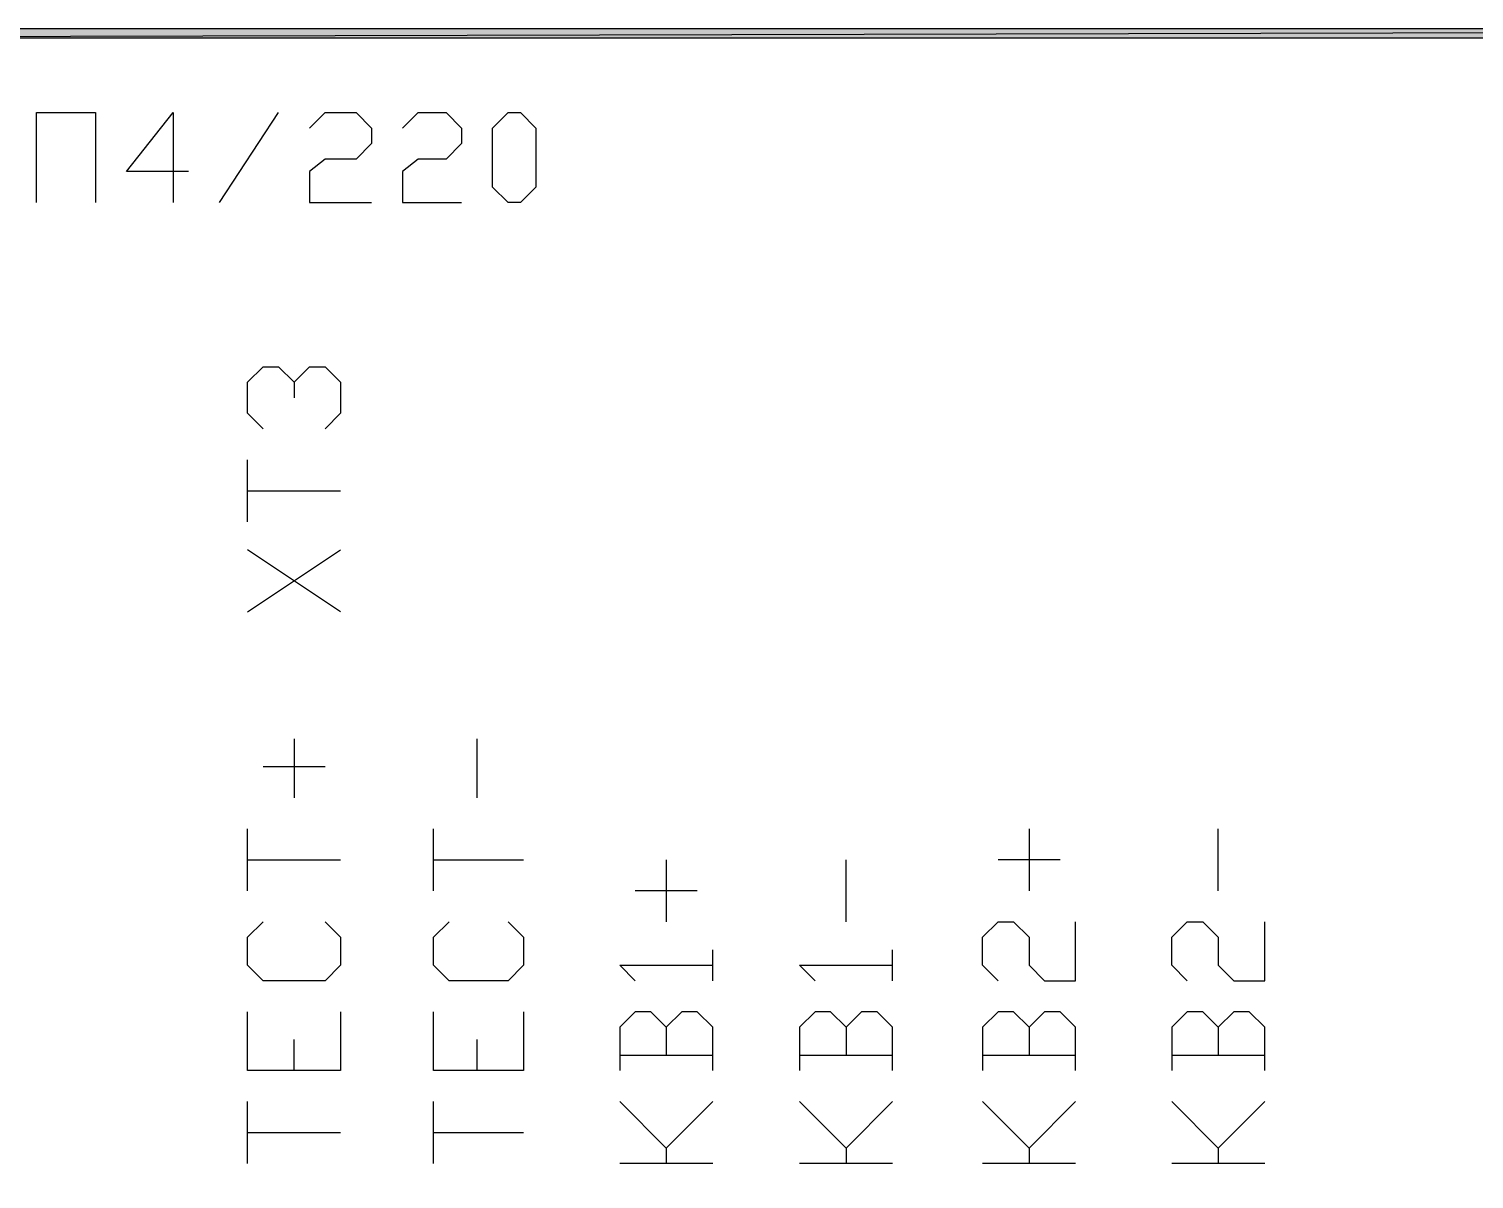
# Model space of a CAD drawing. Header units: millimetres. Extents: x 0 to 420, y 0 to 297.
# Drawn here: x 295.93 to 315.66, y 229.45 to 245.15 of the extents above; entities that cross this region are included whole.
import ezdxf

# ---------------------------------------------------------------- set-up
doc = ezdxf.new("R2010")
doc.units = ezdxf.units.MM
doc.layers.get('0').update_dxf_attribs({"linetype": 'CONTINUOUS'})

msp = doc.modelspace()

# ---------------------------------------------------------------- hatches: boundary and pattern name
at = {"true_color": 0x000007}
h = msp.add_hatch(color=0, dxfattribs=at)
h.paths.add_polyline_path([(285.538333, 245.152333), (285.665333, 245.025333), (336.211333, 245.152333)], flags=0)
h.paths.add_polyline_path([(285.665333, 245.025333), (336.211333, 245.152333), (336.084333, 245.025333)], flags=0)
h.paths.add_polyline_path([(336.211333, 245.152333), (336.084333, 245.025333), (336.211333, 225.044)], flags=0)
h.paths.add_polyline_path([(336.084333, 245.025333), (336.211333, 225.044), (336.084333, 225.171)], flags=0)
h.paths.add_polyline_path([(336.211333, 225.044), (336.084333, 225.171), (285.538333, 225.044)], flags=0)
h.paths.add_polyline_path([(336.084333, 225.171), (285.538333, 225.044), (285.665333, 225.171)], flags=0)
h.paths.add_polyline_path([(285.538333, 225.044), (285.665333, 225.171), (285.538333, 245.152333)], flags=0)
h.paths.add_polyline_path([(285.665333, 225.171), (285.538333, 245.152333), (285.665333, 245.025333)], flags=0)

# ---------------------------------------------------------------- linework, layer by layer
at = {"color": 0, "true_color": 0x000007}
for points in [[(285.538333, 245.152333), (285.665333, 245.025333), (336.211333, 245.152333)], [(285.665333, 245.025333), (336.211333, 245.152333), (336.084333, 245.025333)], [(302.471667, 242.781667), (302.26, 242.993333), (302.26, 243.797667), (302.471667, 244.009333), (302.641, 244.009333), (302.852667, 243.797667), (302.852667, 242.993333), (302.641, 242.781667)]]:
    msp.add_lwpolyline(points, close=True, dxfattribs=at)
for points in [[(296.037, 242.781667), (296.037, 244.009333), (296.841333, 244.009333), (296.841333, 242.781667)], [(298.111333, 243.205), (297.264667, 243.205), (297.899667, 244.009333), (297.899667, 242.781667)], [(298.534667, 242.781667), (299.339, 244.009333)], [(299.762333, 243.797667), (299.974, 244.009333), (300.397333, 244.009333), (300.609, 243.797667), (300.609, 243.586), (300.397333, 243.374333), (299.974, 243.374333), (299.762333, 243.205), (299.762333, 242.781667), (300.609, 242.781667)], [(301.032333, 243.797667), (301.244, 244.009333), (301.625, 244.009333), (301.836667, 243.797667), (301.836667, 243.586), (301.625, 243.374333), (301.244, 243.374333), (301.032333, 243.205), (301.032333, 242.781667), (301.836667, 242.781667)], [(299.127333, 239.691333), (298.915667, 239.903), (298.915667, 240.326333), (299.127333, 240.538), (299.339, 240.538), (299.550667, 240.326333), (299.550667, 240.114667)], [(299.550667, 240.326333), (299.762333, 240.538), (299.974, 240.538), (300.185667, 240.326333), (300.185667, 239.903), (299.974, 239.691333)], [(298.915667, 238.421333), (298.915667, 239.268)], [(298.915667, 238.844667), (300.185667, 238.844667)], [(300.185667, 237.193667), (298.915667, 238.040333)], [(298.915667, 237.193667), (300.185667, 238.040333)], [(299.550667, 235.458), (299.550667, 234.653667)], [(302.048333, 234.653667), (302.048333, 235.458)], [(299.974, 235.077), (299.127333, 235.077)], [(298.915667, 233.383667), (298.915667, 234.230333)], [(301.455667, 233.383667), (301.455667, 234.230333)], [(309.583667, 234.230333), (309.583667, 233.383667)], [(312.166, 233.383667), (312.166, 234.230333)], [(298.915667, 233.807), (300.185667, 233.807)], [(301.455667, 233.807), (302.683333, 233.807)], [(304.630667, 233.807), (304.630667, 232.960333)], [(307.086, 232.960333), (307.086, 233.807)], [(310.007, 233.807), (309.160333, 233.807)], [(305.054, 233.383667), (304.207333, 233.383667)], [(299.974, 232.960333), (300.185667, 232.748667), (300.185667, 232.367667), (299.974, 232.156), (299.127333, 232.156), (298.915667, 232.367667), (298.915667, 232.748667), (299.127333, 232.960333)], [(302.471667, 232.960333), (302.683333, 232.748667), (302.683333, 232.367667), (302.471667, 232.156), (301.667333, 232.156), (301.455667, 232.367667), (301.455667, 232.748667), (301.667333, 232.960333)], [(309.160333, 232.156), (308.948667, 232.367667), (308.948667, 232.748667), (309.160333, 232.960333), (309.372, 232.960333), (309.583667, 232.748667), (309.583667, 232.367667), (309.795333, 232.156), (310.218667, 232.156), (310.218667, 232.960333)], [(311.742667, 232.156), (311.531, 232.367667), (311.531, 232.748667), (311.742667, 232.960333), (311.954333, 232.960333), (312.166, 232.748667), (312.166, 232.367667), (312.377667, 232.156), (312.801, 232.156), (312.801, 232.960333)], [(305.265667, 232.156), (305.265667, 232.579333)], [(307.721, 232.156), (307.721, 232.579333)], [(304.207333, 232.156), (303.995667, 232.367667), (305.265667, 232.367667)], [(306.662667, 232.156), (306.451, 232.367667), (307.721, 232.367667)], [(300.185667, 231.732667), (300.185667, 230.928333), (298.915667, 230.928333), (298.915667, 231.732667)], [(302.683333, 231.732667), (302.683333, 230.928333), (301.455667, 230.928333), (301.455667, 231.732667)], [(304.630667, 231.521), (304.419, 231.732667), (304.207333, 231.732667), (303.995667, 231.521), (303.995667, 230.928333)], [(305.265667, 230.928333), (305.265667, 231.521), (305.054, 231.732667), (304.842333, 231.732667), (304.630667, 231.521), (304.630667, 231.14)], [(307.086, 231.521), (306.874333, 231.732667), (306.662667, 231.732667), (306.451, 231.521), (306.451, 230.928333)], [(307.721, 230.928333), (307.721, 231.521), (307.509333, 231.732667), (307.297667, 231.732667), (307.086, 231.521), (307.086, 231.14)], [(309.583667, 231.521), (309.372, 231.732667), (309.160333, 231.732667), (308.948667, 231.521), (308.948667, 230.928333)], [(310.218667, 230.928333), (310.218667, 231.521), (310.007, 231.732667), (309.795333, 231.732667), (309.583667, 231.521), (309.583667, 231.14)], [(312.166, 231.521), (311.954333, 231.732667), (311.742667, 231.732667), (311.531, 231.521), (311.531, 230.928333)], [(312.801, 230.928333), (312.801, 231.521), (312.589333, 231.732667), (312.377667, 231.732667), (312.166, 231.521), (312.166, 231.14)], [(299.550667, 230.928333), (299.550667, 231.351667)], [(302.048333, 230.928333), (302.048333, 231.351667)], [(303.995667, 231.14), (305.265667, 231.14)], [(306.451, 231.14), (307.721, 231.14)], [(308.948667, 231.14), (310.218667, 231.14)], [(311.531, 231.14), (312.801, 231.14)], [(298.915667, 229.658333), (298.915667, 230.505)], [(301.455667, 229.658333), (301.455667, 230.505)], [(303.995667, 230.505), (304.630667, 229.87), (304.630667, 229.658333)], [(304.630667, 229.87), (305.265667, 230.505)], [(306.451, 230.505), (307.086, 229.87), (307.086, 229.658333)], [(307.086, 229.87), (307.721, 230.505)], [(308.948667, 230.505), (309.583667, 229.87), (309.583667, 229.658333)], [(309.583667, 229.87), (310.218667, 230.505)], [(311.531, 230.505), (312.166, 229.87), (312.166, 229.658333)], [(312.166, 229.87), (312.801, 230.505)], [(298.915667, 230.081667), (300.185667, 230.081667)], [(301.455667, 230.081667), (302.683333, 230.081667)], [(305.265667, 229.658333), (303.995667, 229.658333)], [(307.721, 229.658333), (306.451, 229.658333)], [(310.218667, 229.658333), (308.948667, 229.658333)], [(312.801, 229.658333), (311.531, 229.658333)]]:
    msp.add_lwpolyline(points, dxfattribs=at)

doc.saveas('drawing.dxf')
